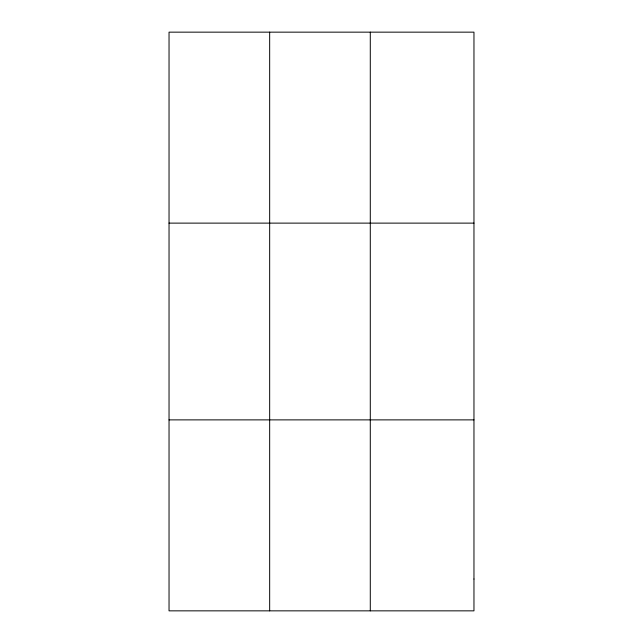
<?xml version="1.0" encoding="UTF-8"?>
<svg xmlns="http://www.w3.org/2000/svg" width="643" height="643" viewBox="0 0 643 643"><rect width="100%" height="100%" fill="white"/><g stroke="black" fill="none" stroke-linecap="round" stroke-linejoin="round"><path stroke-width="0.96" d="M269.666 32.15L269.666 610.85M370.288 32.15L370.288 610.85M169.037 223.121L473.963 223.121M169.037 419.879L473.963 419.879M473.963 579.021L473.963 610.85L169.037 610.85L169.037 32.15L473.963 32.15L473.963 579.021"/></g></svg>
